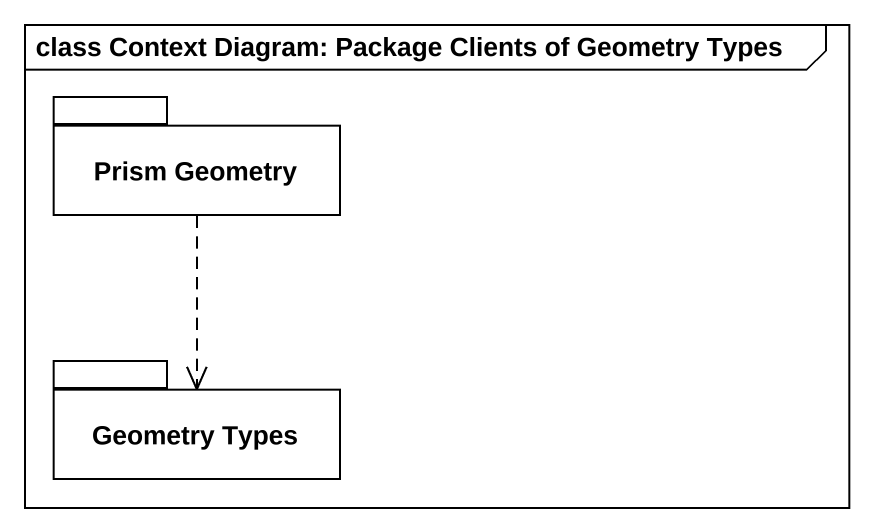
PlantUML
@startuml
mainframe class Context Diagram: Package Clients of Geometry Types
package "Prism Geometry" as Prism_Geometry {
}
package "Geometry Types" as Geometry_Types {
}
Prism_Geometry ..> Geometry_Types
@enduml
